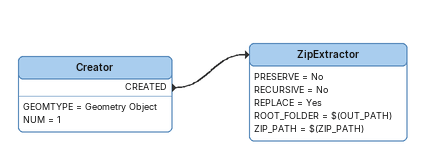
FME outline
Creator
    GEOMTYPE = Geometry Object
    NUM = 1
    CREATED -> ZipExtractor
ZipExtractor
    PRESERVE = No
    RECURSIVE = No
    REPLACE = Yes
    ROOT_FOLDER = $(OUT_PATH)
    ZIP_PATH = $(ZIP_PATH)
